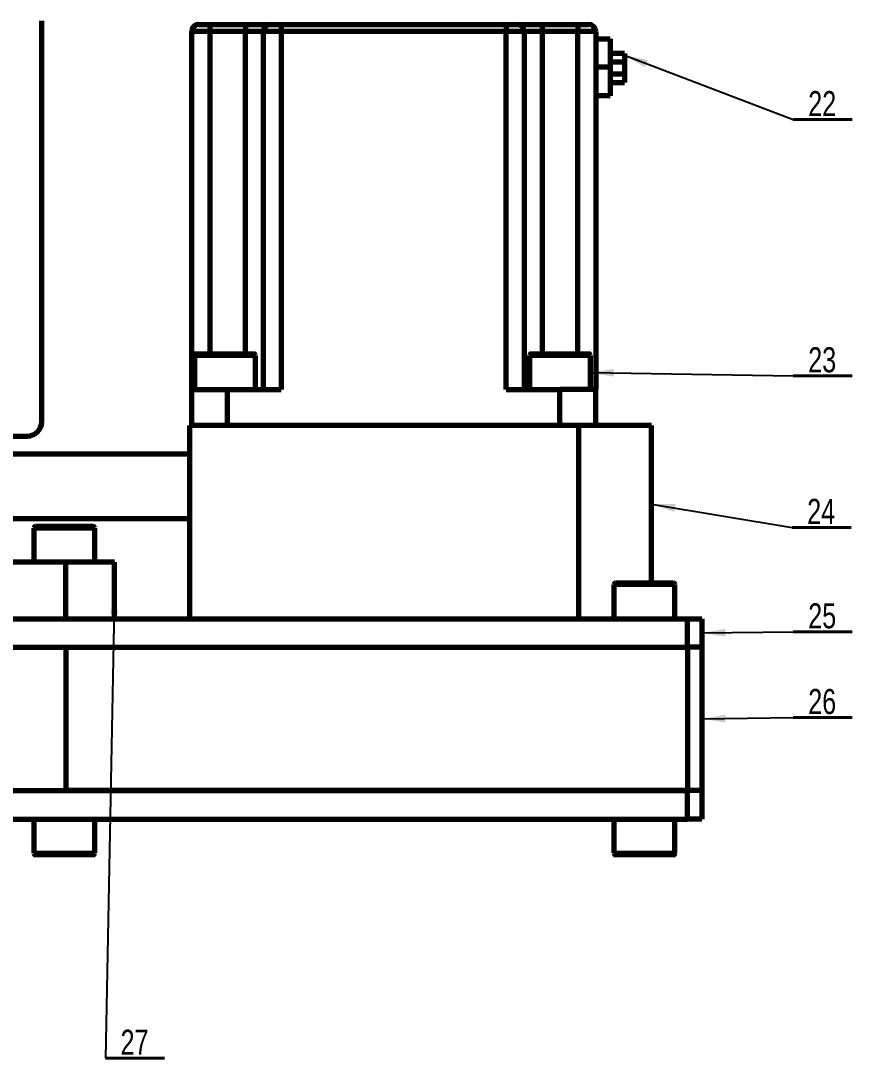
# Model space of a CAD drawing. Header units: millimetres. Extents: x -419 to 9215, y 1224 to 3301.
# Drawn here: x 35.2 to 151.3, y 2880.7 to 3025.6 of the extents above; entities that cross this region are included whole.
import ezdxf

# ---------------------------------------------------------------- set-up
doc = ezdxf.new("R2010")
doc.units = ezdxf.units.MM
for name, color, linetype, lineweight in [('Chu', 241, 'Continuous', 35), ('KHUNG_TEN', 7, 'Continuous', 35), ('Net 0.35', 20, 'Continuous', 35), ('Net 0.7', 7, 'Continuous', 70)]:
    doc.layers.add(name, color=color, linetype=linetype, lineweight=lineweight)
doc.styles.add('SLDTEXTSTYLE11', font='TXT', dxfattribs={"width": 0.75})
doc.styles.get("Standard").update_dxf_attribs({"font": 'arial.ttf'})
doc.dimstyles.new('SLDDIMSTYLE0', dxfattribs={"dimtxt": 0.18, "dimasz": 3.302, "dimexe": 0, "dimexo": 0.0625, "dimgap": 0, "dimtad": 0, "dimtih": 1, "dimtoh": 1, "dimdec": 0, "dimrnd": 1e-09, "dimzin": 0, "dimdsep": 46, "dimtxsty": 'Standard', "dimsah": 1, "dimcen": 0.09, "dimadec": 0, "dimazin": 0, "dimtfac": 3.302, "dimtdec": 0, "dimtofl": 0, "dimtmove": 0, "dimatfit": 3, "dimfxl": 1, "dimfrac": 2, "dimtolj": 1, "dimtzin": 0, "dimarcsym": 0})

# ---------------------------------------------------------------- blocks, each defined once
blk = doc.blocks.new('SW_NOTE_0_30')
at = {"layer": 'KHUNG_TEN', "color": 0}
for p, q in [((0, 0), (8.25, 0)), ((8.25, 0), (0, 0)), ((0, 0), (8.25, 0)), ((8.25, 0), (0, 0)), ((0, 0), (8.25, 0)), ((8.25, 0), (0, 0))]:
    blk.add_line(p, q, dxfattribs=at)
at = {"layer": 'KHUNG_TEN', "color": 0, "insert": (4.06, 3.98), "char_height": 3.5, "attachment_point": 2, "style": 'SLDTEXTSTYLE11'}
blk.add_mtext('22', dxfattribs=at)
blk = doc.blocks.new('SW_NOTE_0_31')
at = {"layer": 'KHUNG_TEN', "color": 0}
for p, q in [((0, 0), (8.25, 0)), ((8.25, 0), (0, 0)), ((0, 0), (8.25, 0)), ((8.25, 0), (0, 0)), ((0, 0), (8.25, 0)), ((8.25, 0), (0, 0))]:
    blk.add_line(p, q, dxfattribs=at)
at = {"layer": 'KHUNG_TEN', "color": 0, "insert": (4.06, 3.98), "char_height": 3.5, "attachment_point": 2, "style": 'SLDTEXTSTYLE11'}
blk.add_mtext('23', dxfattribs=at)
blk = doc.blocks.new('SW_NOTE_0_32')
at = {"layer": 'KHUNG_TEN', "color": 0}
for p, q in [((0, 0), (8.25, 0)), ((8.25, 0), (0, 0)), ((0, 0), (8.25, 0)), ((8.25, 0), (0, 0)), ((0, 0), (8.25, 0)), ((8.25, 0), (0, 0))]:
    blk.add_line(p, q, dxfattribs=at)
at = {"layer": 'KHUNG_TEN', "color": 0, "insert": (4.06, 3.98), "char_height": 3.5, "attachment_point": 2, "style": 'SLDTEXTSTYLE11'}
blk.add_mtext('24', dxfattribs=at)
blk = doc.blocks.new('SW_NOTE_0_33')
at = {"layer": 'KHUNG_TEN', "color": 0}
for p, q in [((0, 0), (8.25, 0)), ((8.25, 0), (0, 0)), ((0, 0), (8.25, 0)), ((8.25, 0), (0, 0)), ((0, 0), (8.25, 0)), ((8.25, 0), (0, 0))]:
    blk.add_line(p, q, dxfattribs=at)
at = {"layer": 'KHUNG_TEN', "color": 0, "insert": (4.06, 3.98), "char_height": 3.5, "attachment_point": 2, "style": 'SLDTEXTSTYLE11'}
blk.add_mtext('25', dxfattribs=at)
blk = doc.blocks.new('SW_NOTE_0_34')
at = {"layer": 'KHUNG_TEN', "color": 0}
for p, q in [((0, 0), (8.25, 0)), ((8.25, 0), (0, 0)), ((0, 0), (8.25, 0)), ((8.25, 0), (0, 0)), ((0, 0), (8.25, 0)), ((8.25, 0), (0, 0))]:
    blk.add_line(p, q, dxfattribs=at)
at = {"layer": 'KHUNG_TEN', "color": 0, "insert": (4.06, 3.98), "char_height": 3.5, "attachment_point": 2, "style": 'SLDTEXTSTYLE11'}
blk.add_mtext('26', dxfattribs=at)
blk = doc.blocks.new('SW_NOTE_0_35')
at = {"layer": 'KHUNG_TEN', "color": 0}
for p, q in [((0, 0), (8.25, 0)), ((8.25, 0), (0, 0)), ((0, 0), (8.25, 0)), ((8.25, 0), (0, 0)), ((0, 0), (8.25, 0)), ((8.25, 0), (0, 0))]:
    blk.add_line(p, q, dxfattribs=at)
at = {"layer": 'KHUNG_TEN', "color": 0, "insert": (4.06, 3.98), "char_height": 3.5, "attachment_point": 2, "style": 'SLDTEXTSTYLE11'}
blk.add_mtext('27', dxfattribs=at)

msp = doc.modelspace()

# ---------------------------------------------------------------- linework, layer by layer
at = {"layer": 'Net 0.7', "color": 7, "linetype": 'Continuous', "lineweight": 70}
for p, q in [((38.17, 2969.59), (38.17, 3025.59)), ((61.61, 3024.09), (59.11, 3024.09)), ((59.11, 2974.09), (59.11, 3024.09)), ((60.11, 3025.09), (61.61, 3025.09)), ((61.61, 3025.09), (61.61, 3024.09)), ((61.61, 3025.09), (66.61, 3025.09)), ((66.61, 3024.09), (61.61, 3024.09)), ((66.61, 3025.09), (66.61, 3024.09)), ((66.61, 3025.09), (70.11, 3025.09)), ((69.11, 3024.09), (66.61, 3024.09)), ((69.11, 2974.09), (69.11, 3024.09)), ((71.61, 3024.09), (69.11, 3024.09)), ((70.11, 3025.09), (71.61, 3025.09)), ((71.61, 3025.09), (103.01, 3025.09)), ((71.61, 3025.09), (71.61, 3024.09)), ((71.61, 3024.09), (71.61, 2974.09)), ((103.01, 3024.09), (71.61, 3024.09)), ((103.01, 3025.09), (104.51, 3025.09)), ((103.01, 3025.09), (103.01, 3024.09)), ((103.01, 2974.09), (103.01, 3024.09)), ((105.51, 3024.09), (103.01, 3024.09)), ((104.51, 3025.09), (108.01, 3025.09)), ((105.51, 3024.09), (105.51, 2974.09)), ((108.01, 3024.09), (105.51, 3024.09)), ((108.01, 3025.09), (108.01, 3024.09)), ((108.01, 3025.09), (113.01, 3025.09)), ((113.01, 3024.09), (108.01, 3024.09)), ((113.01, 3025.09), (113.01, 3024.09)), ((113.01, 3025.09), (114.51, 3025.09)), ((115.51, 3024.09), (113.01, 3024.09)), ((115.51, 3024.09), (115.51, 2974.09)), ((115.51, 3023.09), (117.51, 3023.09)), ((117.51, 3023.09), (117.51, 3019.09)), ((119.51, 3021.01), (117.51, 3021.01)), ((119.51, 3019.79), (117.51, 3019.79)), ((119.51, 3021.01), (119.51, 3020.21)), ((119.51, 3020.21), (119.51, 3019.79)), ((119.51, 3019.79), (119.51, 3018.99)), ((117.51, 3019.09), (115.51, 3019.09)), ((117.51, 3019.09), (117.51, 3015.09)), ((117.51, 3018.19), (119.51, 3018.19)), ((119.51, 3018.99), (119.51, 3018.19)), ((119.51, 3018.19), (119.51, 3017.79)), ((117.51, 3016.99), (119.51, 3016.99)), ((119.51, 3017.79), (119.51, 3016.99)), ((117.51, 3015.09), (115.51, 3015.09)), ((59.76, 2979.09), (63.76, 2979.09)), ((63.76, 2979.09), (67.76, 2979.09)), ((106.51, 2979.09), (110.51, 2979.09)), ((110.51, 2979.09), (114.51, 2979.09)), ((59.51, 2978.84), (59.51, 2974.09)), ((68.01, 2974.09), (68.01, 2978.84)), ((106.26, 2978.84), (106.26, 2974.09)), ((114.76, 2974.09), (114.76, 2978.84)), ((59.11, 2969.09), (59.11, 2974.09)), ((59.11, 2974.09), (64.11, 2974.09)), ((64.11, 2969.09), (64.11, 2974.09)), ((64.11, 2974.09), (71.61, 2974.09)), ((103.01, 2974.09), (110.51, 2974.09)), ((110.51, 2969.09), (110.51, 2974.09)), ((115.51, 2974.09), (110.51, 2974.09)), ((115.51, 2969.09), (115.51, 2974.09)), ((58.81, 2969.09), (58.81, 2942.09)), ((113.09, 2969.09), (58.81, 2969.09)), ((113.09, 2969.09), (113.09, 2942.09)), ((123.31, 2969.09), (113.09, 2969.09)), ((123.31, 2947.09), (123.31, 2969.09)), ((-102.82, 2967.59), (36.17, 2967.59)), ((-34.67, 2965.09), (58.81, 2965.09)), ((-34.67, 2956.09), (58.81, 2956.09)), ((37.06, 2954.74), (37.06, 2949.99)), ((37.31, 2954.99), (41.31, 2954.99)), ((41.31, 2954.99), (45.31, 2954.99)), ((45.56, 2949.99), (45.56, 2954.74)), ((41.52, 2949.99), (31.99, 2949.99)), ((41.52, 2942.09), (41.52, 2949.99)), ((48.34, 2949.99), (41.52, 2949.99)), ((48.34, 2942.09), (48.34, 2949.99)), ((118.06, 2946.84), (118.06, 2942.09)), ((118.31, 2947.09), (122.31, 2947.09)), ((122.31, 2947.09), (126.31, 2947.09)), ((126.56, 2942.09), (126.56, 2946.84)), ((-114.69, 2942.09), (128.31, 2942.09)), ((128.31, 2938.09), (128.31, 2942.09)), ((128.31, 2942.09), (130.31, 2942.09)), ((130.31, 2942.09), (130.31, 2938.09)), ((-114.69, 2938.09), (128.31, 2938.09)), ((41.52, 2938.09), (41.52, 2918.09)), ((41.52, 2938.09), (128.31, 2938.09)), ((128.31, 2938.09), (128.31, 2918.09)), ((130.31, 2938.09), (128.31, 2938.09)), ((130.31, 2938.09), (130.31, 2918.09)), ((-114.69, 2918.09), (128.31, 2918.09)), ((128.31, 2918.09), (41.52, 2918.09)), ((130.31, 2918.09), (128.31, 2918.09)), ((128.31, 2914.09), (128.31, 2918.09)), ((130.31, 2918.09), (130.31, 2914.09)), ((-114.69, 2914.09), (128.31, 2914.09)), ((37.06, 2914.09), (37.06, 2909.34)), ((45.56, 2909.34), (45.56, 2914.09)), ((118.06, 2914.09), (118.06, 2909.34)), ((126.56, 2909.34), (126.56, 2914.09)), ((130.31, 2914.09), (128.31, 2914.09)), ((45.31, 2909.09), (37.31, 2909.09)), ((126.31, 2909.09), (118.31, 2909.09))]:
    msp.add_line(p, q, dxfattribs=at)
at = {"layer": 'Net 0.7', "color": 8, "linetype": 'Continuous', "lineweight": 70}
for p, q in [((61.61, 3024.09), (61.61, 2979.09)), ((66.61, 2979.09), (66.61, 3024.09)), ((108.01, 3024.09), (108.01, 2979.09)), ((113.01, 2979.09), (113.01, 3024.09)), ((63.76, 2978.84), (59.51, 2978.84)), ((68.01, 2978.84), (63.76, 2978.84)), ((110.51, 2978.84), (106.26, 2978.84)), ((114.76, 2978.84), (110.51, 2978.84)), ((41.31, 2954.74), (37.06, 2954.74)), ((45.56, 2954.74), (41.31, 2954.74)), ((122.31, 2946.84), (118.06, 2946.84)), ((126.56, 2946.84), (122.31, 2946.84)), ((37.06, 2909.34), (45.56, 2909.34)), ((118.06, 2909.34), (126.56, 2909.34))]:
    msp.add_line(p, q, dxfattribs=at)
at = {"layer": 'Net 0.7', "color": 7, "linetype": 'Continuous', "lineweight": 70}
for centre, radius, start, end in [((60.11, 3024.09), 1, 90, 180), ((70.11, 3024.09), 1, 90, 180), ((104.51, 3024.09), 1, 0, 90), ((114.51, 3024.09), 1, 0, 90), ((59.76, 2978.84), 0.25, 90, 180), ((67.76, 2978.84), 0.25, 0, 90), ((106.51, 2978.84), 0.25, 90, 180), ((114.51, 2978.84), 0.25, 0, 90), ((36.17, 2969.59), 2, 270.0028, 0.0028), ((37.31, 2954.74), 0.25, 90, 180), ((45.31, 2954.74), 0.25, 0, 90), ((118.31, 2946.84), 0.25, 90, 180), ((126.31, 2946.84), 0.25, 0, 90), ((37.31, 2909.34), 0.25, 180, 270), ((45.31, 2909.34), 0.25, 270, 0), ((118.31, 2909.34), 0.25, 180, 270), ((126.31, 2909.34), 0.25, 270, 0)]:
    msp.add_arc(centre, radius, start, end, dxfattribs=at)

# ---------------------------------------------------------------- block references
at = {"layer": 'Chu'}
for name, p in [('SW_NOTE_0_30', (143.07, 3011.79)), ('SW_NOTE_0_31', (143.07, 2976.02)), ('SW_NOTE_0_32', (142.93, 2954.84)), ('SW_NOTE_0_33', (143.07, 2940.26)), ('SW_NOTE_0_34', (143.07, 2928.29)), ('SW_NOTE_0_35', (47.06, 2880.7))]:
    msp.add_blockref(name, p, dxfattribs=at)

# ---------------------------------------------------------------- leaders
at = {"layer": 'Net 0.35', "lineweight": 35}
for points in [[(119.51, 3020.78), (143.07, 3011.79)], [(114.76, 2976.47), (143.07, 2976.02)], [(123.31, 2958.09), (142.93, 2954.84)], [(48.34, 2946.04), (47.06, 2880.7)], [(130.31, 2940.09), (143.07, 2940.26)], [(130.31, 2928.09), (143.07, 2928.29)]]:
    msp.add_leader(points, dimstyle='SLDDIMSTYLE0', dxfattribs=at)

doc.saveas('drawing.dxf')
